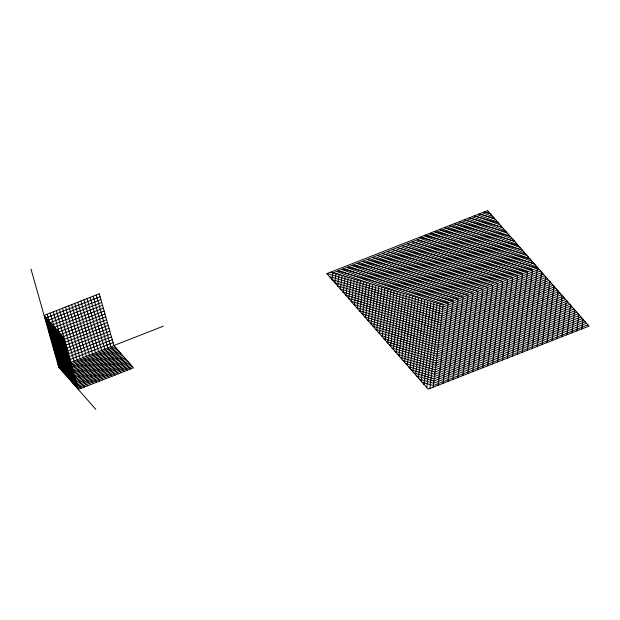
<?xml version="1.0" encoding="UTF-8"?>
<svg xmlns="http://www.w3.org/2000/svg" width="620" height="620" viewBox="0 0 620 620"><rect width="100%" height="100%" fill="white"/><g stroke="black" fill="none" stroke-linecap="round" stroke-linejoin="round"><path stroke-width="0.93" d="M332.049 279.612L332.863 272.932L488.715 211.838M337.621 285.96L338.993 274.707L491.443 214.946M340.403 289.129L342.062 275.59L492.807 216.496M343.193 292.307L345.123 276.481L494.171 218.054M345.976 295.484L348.192 277.365L495.535 219.604M348.765 298.654L351.253 278.256L496.899 221.162M351.548 301.832L354.315 279.139L498.263 222.712M354.338 305.009L357.384 280.031L499.627 224.269M357.12 308.179L360.445 280.914L500.991 225.82M359.902 311.356L363.514 281.805L502.355 227.377M362.692 314.526L366.575 282.689L503.719 228.927M365.474 317.704L369.644 283.58L505.083 230.485M368.264 320.881L372.705 284.464L506.447 232.035M371.047 324.051L375.774 285.355L507.811 233.593M373.914 326.562L378.836 286.238L509.175 235.143M376.619 330.406L381.904 287.13L510.539 236.701M379.401 333.576L384.966 288.013L511.895 238.251M382.191 336.753L388.027 288.904L513.259 239.808M384.974 339.923L391.096 289.788L514.972 241.226M387.763 343.1L394.157 290.672L515.987 242.916M390.546 346.278L397.226 291.563L517.351 244.466M393.336 349.447L400.288 292.446L518.715 246.024M396.118 352.625L403.357 293.338L520.079 247.581M398.9 355.803L406.418 294.221L521.443 249.131M401.69 358.972L409.487 295.112L522.807 250.689M404.472 362.15L412.548 295.996L524.171 252.239M407.262 365.32L415.609 296.887L525.535 253.797M410.045 368.497L418.678 297.771L526.899 255.347M412.835 371.675L421.739 298.662L528.263 256.905M415.617 374.844L424.808 299.545L529.627 258.455M418.399 378.022L427.87 300.437L530.991 260.012M421.189 381.199L430.939 301.32L532.355 261.562M423.948 384.555L434 302.211L533.719 263.12M426.762 387.547L437.069 303.095L535.083 264.67M429.815 388.523L440.13 303.986L536.447 266.228M433.147 387.221L443.199 304.87L537.811 267.778M438.1 385.276L448.151 302.924L337.822 270.987M443.052 383.338L453.104 300.987L342.775 269.049M448.012 381.393L458.064 299.042L347.727 267.104M452.964 379.448L463.016 297.104L352.687 265.159M457.924 377.51L467.968 295.159L357.639 263.221M462.877 375.565L472.928 293.214L362.599 261.276M467.829 373.62L477.881 291.276L367.551 259.331M472.789 371.682L482.833 289.331L372.504 257.393M477.741 369.737L487.793 287.385L377.464 255.448M482.693 367.792L492.745 285.448L382.416 253.51M487.653 365.854L497.705 283.503L387.368 251.565M492.606 363.909L502.657 281.558L392.328 249.62M497.558 361.971L507.61 279.62L397.281 247.682M502.518 360.026L512.57 277.675L402.233 245.737M507.47 358.081L517.522 275.729L407.193 243.792M512.43 356.144L522.474 273.792L412.145 241.854M517.382 354.198L527.434 271.847L417.105 239.909M522.335 352.253L532.386 269.909L419.616 237.258M527.294 350.315L537.346 267.964L424.568 235.313M532.247 348.37L541.562 272.056M537.199 346.425L545.701 276.776M542.159 344.488L549.847 281.496M547.111 342.542L553.986 286.223M552.071 340.597L558.132 290.943M557.024 338.66L562.27 295.663M561.976 336.714L566.409 300.382M566.936 334.777L570.555 305.102M571.888 332.832L574.693 309.822M576.84 330.886L578.84 314.542M581.8 328.949L582.978 319.261M100.083 296.685L44.919 318.308L64.48 340.597M100.897 299.561L45.733 321.183L65.286 343.472M101.711 302.428L46.547 324.058L66.1 346.34M102.525 305.303L47.36 326.926L66.913 349.215M103.339 308.179L48.174 329.801L67.727 352.09M104.144 311.054L48.988 332.676L68.541 354.966M104.958 313.929L49.802 335.552L69.355 357.841M105.772 316.797L50.615 338.427L70.169 360.708M106.586 319.672L51.421 341.295L70.982 363.584M107.4 322.547L52.235 344.17L71.796 366.459M108.213 325.423L53.049 347.045L72.61 369.334M109.027 328.29L53.863 349.92L73.424 372.202M109.841 331.165L54.676 352.788L74.237 375.077M110.654 334.041L55.49 355.663L75.043 377.952M111.468 336.916L56.304 358.538L75.857 380.827M112.282 339.783L57.118 361.413L76.671 383.695M113.096 342.659L57.931 364.281L77.485 386.57M31 269.119L58.745 367.156L163.308 326.167M114.995 346.774L59.83 368.396L45.19 316.673M116.08 348.006L60.915 369.636L46.283 317.913M117.165 349.246L62 370.876L47.368 319.153M118.25 350.486L63.085 372.108L48.453 320.385M119.334 351.726L64.178 373.349L49.538 321.625M120.427 352.966L65.263 374.589L50.623 322.865M121.512 354.198L66.348 375.829L51.716 324.105M122.597 355.438L67.433 377.061L52.801 325.345M123.682 356.678L68.518 378.301L53.886 326.577M490.079 213.388L335.931 273.815L334.839 282.782L442.099 313.829L543.376 274.125M124.767 357.918L69.611 379.541L54.971 327.817M125.852 359.151L70.695 380.781L56.056 329.057M126.945 360.39L71.781 382.013L57.141 330.297M128.03 361.631L72.865 383.253L58.233 331.529M129.115 362.871L73.951 384.493L53.305 311.829M130.2 364.103L75.043 385.733L60.404 334.01M131.285 365.343L76.128 386.965L61.489 335.25M132.378 366.583L77.213 388.205L62.573 336.482M539.198 269.367L442.92 307.109L327.019 273.56M540.593 270.956L442.649 309.349L329.375 276.559M541.989 272.544L442.378 311.589L332.103 279.667M544.771 275.714L441.828 316.068L337.559 285.882M546.166 277.303L441.556 318.308L340.287 288.998M547.553 278.892L441.285 320.548L343.015 292.105M548.948 280.472L441.006 322.788L345.743 295.213M550.343 282.061L440.735 325.027L348.471 298.321M551.73 283.65L440.464 327.267L351.199 301.428M553.125 285.239L440.185 329.507L353.927 304.536M554.52 286.828L439.913 331.747L356.655 307.644M555.908 288.409L439.642 333.986L359.383 310.752M557.303 289.997L439.371 336.234L362.111 313.867M558.697 291.586L439.092 338.474L364.839 316.975M560.085 293.175L438.821 340.713L367.567 320.083M561.48 294.756L438.549 342.953L370.287 323.19M438.27 345.231L562.898 296.376M564.262 297.933L437.999 347.433L375.743 329.406M565.657 299.522L437.728 349.672L378.471 332.514M567.052 301.103L437.457 351.912L382.292 335.939M568.439 302.692L437.178 354.152L383.927 338.737M569.834 304.281L436.906 356.392L386.655 341.845M571.229 305.869L436.635 358.631L389.383 344.953M572.616 307.458L436.364 360.871L392.111 348.06M574.011 309.039L436.085 363.111L394.839 351.168M575.407 310.628L435.814 365.351L397.567 354.276M576.794 312.216L435.542 367.59L400.295 357.384M578.189 313.805L435.271 369.83L403.023 360.499M579.584 315.386L434.992 372.07L405.751 363.607M580.971 316.975L434.721 374.31L408.479 366.715M582.366 318.564L434.45 376.549L411.207 369.822M583.761 320.153L434.171 378.789L413.935 372.93M585.148 321.733L433.899 381.029L416.663 376.038M586.543 323.322L433.628 383.269L419.391 379.146M587.938 324.911L433.357 385.508L422.119 382.261M484.026 212.009L490.513 213.885M479.074 213.947L494.489 218.411M474.122 215.892L498.457 222.937M469.162 217.837L502.433 227.463M464.21 219.774L506.4 231.988M459.257 221.72L510.376 236.514M454.297 223.665L514.352 241.048M449.345 225.603L518.32 245.574M444.385 227.548L522.296 250.1M439.433 229.493L526.264 254.626M434.481 231.431L530.24 259.152M429.521 233.376L534.207 263.678M330.421 272.226L443.199 304.87M373.015 326.298L438.278 345.193M130.394 369.024L110.841 346.735L96.209 295.012M127.333 370.225L107.779 347.936L93.14 296.213M124.271 371.426L104.71 349.137L90.078 297.414M121.202 372.628L101.649 350.339L87.009 298.615M118.141 373.829L98.58 351.54L83.948 299.817M115.072 375.03L95.519 352.741L80.879 301.018M112.011 376.231L92.45 353.942L77.818 302.219M108.942 377.433L89.389 355.144L74.757 303.42M105.881 378.634L86.327 356.345L71.688 304.622M102.819 379.835L83.258 357.546L68.626 305.823M99.75 381.037L80.197 358.748L65.557 307.024M96.689 382.238L77.128 359.949L62.496 308.225M93.62 383.439L74.067 361.15L59.427 309.426M90.559 384.64L70.998 362.351L56.366 310.628M67.936 363.553L87.49 385.841M84.428 387.043L64.875 364.754L50.235 313.03M81.367 388.244L61.806 365.955L47.174 314.231M58.745 367.156L95.813 409.401M99.27 293.81L44.105 315.433L63.666 337.722L78.298 389.445L133.463 367.823L113.902 345.534L99.27 293.81M487.63 210.599L326.81 273.637L428.18 389.166L589 326.12L487.63 210.599"/></g></svg>
